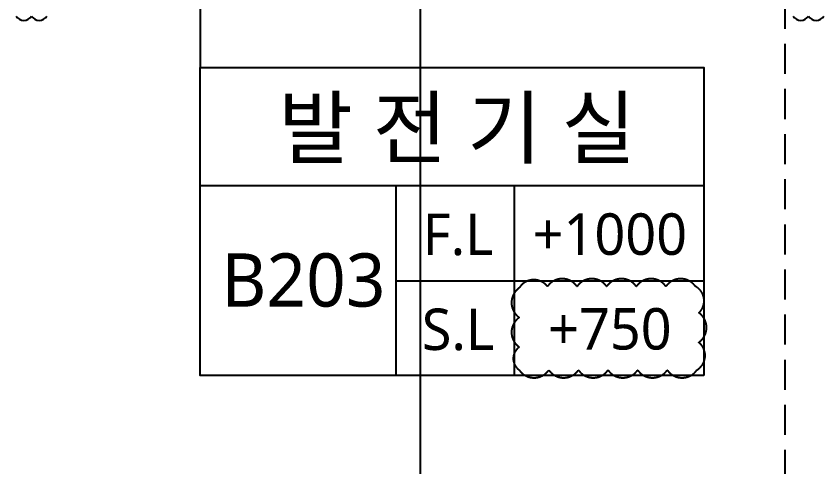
# Model space of a CAD drawing. Header units: millimetres. Extents: x 367092 to 767578, y 396038 to 811791.
# Drawn here: x 491991 to 509039, y 418444 to 428106 of the extents above; entities that cross this region are included whole.
import ezdxf
from ezdxf.enums import TextEntityAlignment as Align

# ---------------------------------------------------------------- set-up
doc = ezdxf.new("R2010")
doc.units = ezdxf.units.MM
doc.header["$LTSCALE"] = 100
doc.header["$MEASUREMENT"] = 0
for name, pattern in [('ACAD_ISO03W100', [30, 12, -18]), ('CENTER', [2, 1.25, -0.25, 0.25, -0.25]), ('HIDDEN', [9.525, 6.35, -3.175])]:
    doc.linetypes.add(name, pattern=pattern)
doc.layers.get('0').update_dxf_attribs({"linetype": 'CONTINUOUS'})
for name, color, linetype in [('CEN(ST)', 1, 'CENTER'), ('ELE-6', 8, 'CONTINUOUS'), ('LED', 7, 'CONTINUOUS'), ('SYM', 7, 'CONTINUOUS'), ('TEXT(실명)', 3, 'CONTINUOUS'), ('TEXT-기입', 6, 'CONTINUOUS'), ('TITLE', 7, 'CONTINUOUS')]:
    doc.layers.add(name, color=color, linetype=linetype)
doc.layers.add('VE변경사항적용-20220616', color=10, linetype='CONTINUOUS', plot=False)
doc.styles.add('CGS', font='cgse', dxfattribs={"bigfont": 'cgs'})
doc.styles.add('나눔바른고딕', font='NanumBarunGothic.ttf')
doc.dimstyles.new('NDIM 1200', dxfattribs={"dimscale": 500, "dimtxt": 3, "dimasz": 1, "dimexe": 2, "dimexo": 2, "dimgap": 1, "dimtad": 1, "dimdec": 0, "dimdsep": 46, "dimtxsty": 'CGS', "dimblk": 'DOT0', "dimcen": 1, "dimdle": 8, "dimclrd": 2, "dimclre": 2, "dimclrt": 2, "dimadec": 0, "dimazin": 0, "dimtfac": 1, "dimtdec": 0, "dimtix": 1, "dimtmove": 2, "dimatfit": 3, "dimldrblk": 'DOT0', "dimfxl": 1, "dimtolj": 1, "dimtzin": 0, "dimlwd": -1, "dimlwe": -1, "dimarcsym": 0})

# ---------------------------------------------------------------- blocks, each defined once
blk = doc.blocks.new('A$C51E23882')
at = {"layer": 'TITLE'}
blk.add_lwpolyline([(8500, 0), (0, 0), (0, 5200), (8500, 5200)], close=True, dxfattribs=at)
for points in [[(8500, 3200), (0, 3200)], [(3300, 3200), (3300, 0)], [(5300, 3200), (5300, 0)], [(3300, 1600), (8500, 1600)]]:
    blk.add_lwpolyline(points, dxfattribs=at)
at = {"layer": 'TITLE', "style": '나눔바른고딕'}
for s, p in [('F.L', (4352, 2378)), ('S.L', (4352, 778))]:
    blk.add_text(s, height=700, dxfattribs=at).set_placement(p, align=Align.MIDDLE)
blk = doc.blocks.new('DOT0')
blk.add_line((-3, 0), (3, 0))
at = {"color": 6}
blk.add_circle((0, 0), 0.75, dxfattribs=at)

msp = doc.modelspace()

# ---------------------------------------------------------------- linework, layer by layer
at = {"layer": 'CEN(ST)', "ltscale": 10000}
msp.add_line((500515.2, 499911.1), (500515.2, 418443.5), dxfattribs=at)
at = {"layer": 'ELE-6', "ltscale": 10000}
for centre in [(492154, 428208.5), (492479, 428208.5), (508551.3, 428208.5), (508876.3, 428208.5)]:
    msp.add_arc(centre, 192, 212.17212, 327.82788, dxfattribs=at)
at = {"layer": 'SYM', "linetype": 'HIDDEN'}
msp.add_lwpolyline([(508213.8, 499911.1), (508213.8, 418443.5)], dxfattribs=at)
at = {"layer": 'VE변경사항적용-20220616', "linetype": 'ACAD_ISO03W100'}
msp.add_lwpolyline([(502609.2, 420635.2, 0.5205671), (503234.2, 420635.2, 0.5205671), (503859.2, 420635.2, 0.5205671), (504484.2, 420635.2, 0.5205671), (505109.2, 420635.2, 0.5205671), (505734.2, 420635.2, 0.5205671), (506359.2, 420635.2, 0.5205671), (506400.4, 421219, 0.5205671), (506400.4, 421844, 0.5205671), (506330, 422398.5, 0.5205671), (505705, 422398.5, 0.5205671), (505080, 422398.5, 0.5205671), (504455, 422398.5, 0.5205671), (503830, 422398.5, 0.5205671), (503205, 422398.5, 0.5205671), (502609.2, 422369.3, 0.5205671), (502609.2, 421744.3, 0.5205671), (502609.2, 421119.3, 0.5205671)], format="xyb", close=True, dxfattribs=at)

# ---------------------------------------------------------------- block references
at = {"xscale": 1.25, "yscale": 1.25, "zscale": 1.25}
msp.add_blockref('A$C51E23882', (495877.5, 420520.5), dxfattribs=at)

# ---------------------------------------------------------------- texts
at = {"layer": 'TEXT(실명)', "style": '나눔바른고딕'}
msp.add_text('발 전 기 실', height=1250, dxfattribs=at).set_placement((501299.7, 425763.1), align=Align.MIDDLE)
at = {"layer": 'TEXT-기입', "style": '나눔바른고딕'}
for s, height, p in [('+1000', 875, (504522.6, 423505.3)), ('B203', 1125, (498054.1, 422537.1)), ('+750', 875, (504522.6, 421505.3))]:
    msp.add_text(s, height=height, dxfattribs=at).set_placement(p, align=Align.MIDDLE)

# ---------------------------------------------------------------- leaders
at = {"layer": 'LED', "ltscale": 10000}
msp.add_leader([(495877.5, 437582.2), (495877.5, 427020.5)], dimstyle='NDIM 1200', override={"dimasz": 0.4, "dimtad": 0, "dimclrd": 256, "dimldrblk": 'Dot'}, dxfattribs=at)

doc.saveas('drawing.dxf')
